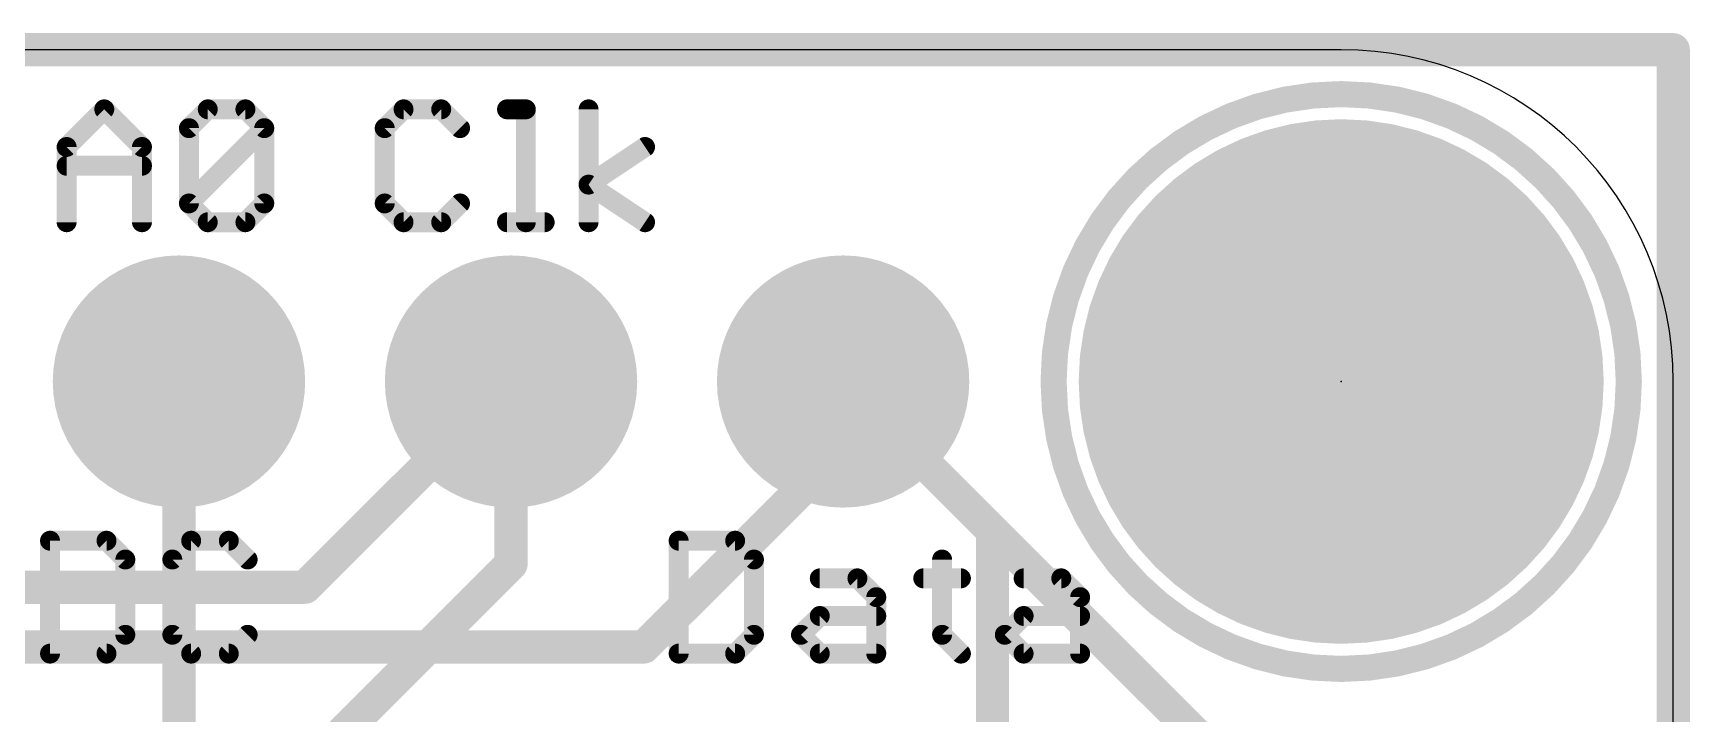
# Model space of a CAD drawing. Extents: x -0.1 to 30.6, y -5.2 to 35.7.
# Drawn here: x 17.93 to 30.61, y 30.48 to 35.69 of the extents above; entities that cross this region are included whole.
import ezdxf

# ---------------------------------------------------------------- set-up
doc = ezdxf.new("R2010")
doc.units = 0
for name, color, linetype in [('1', 12, 'CONTINUOUS'), ('16', 5, 'CONTINUOUS'), ('17', 110, 'CONTINUOUS'), ('20', 53, 'CONTINUOUS'), ('21', 40, 'CONTINUOUS'), ('23', 40, 'CONTINUOUS')]:
    doc.layers.add(name, color=color, linetype=linetype)

# ---------------------------------------------------------------- blocks, each defined once
blk = doc.blocks.new('ROUNDP')
at = {"const_width": 0.5}
blk.add_lwpolyline([(0, -0.25, 1), (0, 0.25, 1), (0, -0.25)], format="xyb", dxfattribs=at)

msp = doc.modelspace()

# ---------------------------------------------------------------- linework, layer by layer
at = {"layer": '1', "const_width": 0.254}
for points in [[(0, 35.56), (30.48, 35.56)], [(30.48, 35.56), (30.48, -5.08)], [(19.05, 33.02), (19.05, 28.0924)], [(21.59, 31.623), (21.59, 33.02)], [(25.273, 31.877), (24.13, 33.02)], [(25.273, 27.686), (25.273, 31.877)], [(19.939, 29.972), (21.59, 31.623)]]:
    msp.add_lwpolyline(points, dxfattribs=at)
at = {"layer": '1', "const_width": 0.127}
for points in [[(30.5435, 35.56, 1), (30.4165, 35.56)], [(30.48, 35.4965, 1), (30.48, 35.6235)], [(19.1135, 33.02, 1), (18.9865, 33.02)], [(21.6535, 33.02, 1), (21.5265, 33.02)], [(24.1749, 33.0649, 1), (24.0851, 32.9751)], [(25.3365, 31.877, 1), (25.2095, 31.877)], [(25.2281, 31.8321, 1), (25.3179, 31.9219)], [(21.5265, 31.623, 1), (21.6535, 31.623)], [(21.6349, 31.5781, 1), (21.5451, 31.6679)]]:
    msp.add_lwpolyline(points, format="xyb", dxfattribs=at)
at = {"layer": '16', "const_width": 0.254}
for points in [[(0, 35.56), (30.48, 35.56)], [(30.48, 35.56), (30.48, -5.08)], [(20.0152, 31.4452), (21.59, 33.02)], [(24.13, 33.02), (24.384, 32.766)], [(22.606, 30.988), (24.384, 32.766)], [(24.384, 32.766), (29.21, 27.94)], [(11.1136, 31.4452), (20.0152, 31.4452)], [(11.303, 30.988), (22.606, 30.988)]]:
    msp.add_lwpolyline(points, dxfattribs=at)
at = {"layer": '16', "const_width": 0.127}
for points in [[(30.5435, 35.56, 1), (30.4165, 35.56)], [(30.48, 35.4965, 1), (30.48, 35.6235)], [(21.6349, 32.9751, 1), (21.5451, 33.0649)], [(24.1749, 33.0649, 1), (24.0851, 32.9751)], [(24.4289, 32.8109, 1), (24.3391, 32.7211)], [(24.4289, 32.7211, 1), (24.3391, 32.8109)], [(24.3391, 32.7211, 1), (24.4289, 32.8109)], [(20.0152, 31.3817, 1), (20.0152, 31.5087)], [(19.9703, 31.4901, 1), (20.0601, 31.4003)], [(22.5611, 31.0329, 1), (22.6509, 30.9431)], [(22.606, 30.9245, 1), (22.606, 31.0515)]]:
    msp.add_lwpolyline(points, format="xyb", dxfattribs=at)
at = {"layer": '20'}
for p, q in [((27.94, 35.56), (2.54, 35.56)), ((30.48, -3.81), (30.48, 33.02))]:
    msp.add_line(p, q, dxfattribs=at)
msp.add_arc((27.94, 33.02), 2.54, 0, 90, dxfattribs=at)
at = {"layer": '21'}
for points, const_width in [([(27.94, 30.82, 1), (27.94, 35.22, 1), (27.94, 30.82)], 0.2), ([(18.5057, 35.1305, 1), (18.4519, 35.0766)], 0.0762), ([(18.5057, 35.0766, 1), (18.4519, 35.1305)], 0.0762), ([(19.2703, 35.1416, 1), (19.2703, 35.0654)], 0.0762), ([(19.2972, 35.0766, 1), (19.2433, 35.1305)], 0.0762), ([(19.5853, 35.1305, 1), (19.5314, 35.0766)], 0.0762), ([(19.5584, 35.0654, 1), (19.5584, 35.1416)], 0.0762), ([(20.7679, 35.1416, 1), (20.7679, 35.0654)], 0.0762), ([(20.7948, 35.0766, 1), (20.7409, 35.1305)], 0.0762), ([(21.0829, 35.1305, 1), (21.029, 35.0766)], 0.0762), ([(21.056, 35.0654, 1), (21.056, 35.1416)], 0.0762), ([(21.5593, 35.1416, 1), (21.5593, 35.0654)], 0.0762), ([(21.7415, 35.1035, 1), (21.6653, 35.1035)], 0.0762), ([(21.7034, 35.0654, 1), (21.7034, 35.1416)], 0.0762), ([(22.2211, 35.1035, 1), (22.1449, 35.1035)], 0.0762), ([(19.1643, 34.9595, 1), (19.0881, 34.9595)], 0.0762), ([(19.0993, 34.9864, 1), (19.1531, 34.9325)], 0.0762), ([(19.7405, 34.9595, 1), (19.6643, 34.9595)], 0.0762), ([(19.7294, 34.9325, 1), (19.6755, 34.9864)], 0.0762), ([(19.6755, 34.9325, 1), (19.7294, 34.9864)], 0.0762), ([(20.6619, 34.9595, 1), (20.5857, 34.9595)], 0.0762), ([(20.5969, 34.9864, 1), (20.6507, 34.9325)], 0.0762), ([(21.1731, 34.9325, 1), (21.227, 34.9864)], 0.0762), ([(18.1637, 34.8424, 1), (18.2176, 34.7885)], 0.0762), ([(18.2288, 34.8154, 1), (18.1526, 34.8154)], 0.0762), ([(18.805, 34.8154, 1), (18.7288, 34.8154)], 0.0762), ([(18.74, 34.7885, 1), (18.7938, 34.8424)], 0.0762), ([(22.6363, 34.7837, 1), (22.594, 34.8471)], 0.0762), ([(18.1907, 34.7095, 1), (18.1907, 34.6333)], 0.0762), ([(18.7669, 34.6333, 1), (18.7669, 34.7095)], 0.0762), ([(22.2041, 34.559, 1), (22.1619, 34.4956)], 0.0762), ([(22.1619, 34.559, 1), (22.2041, 34.4956)], 0.0762), ([(19.1531, 34.4102, 1), (19.0993, 34.3563)], 0.0762), ([(19.0993, 34.4102, 1), (19.1531, 34.3563)], 0.0762), ([(19.0881, 34.3833, 1), (19.1643, 34.3833)], 0.0762), ([(19.6643, 34.3833, 1), (19.7405, 34.3833)], 0.0762), ([(19.7294, 34.3563, 1), (19.6755, 34.4102)], 0.0762), ([(20.6507, 34.4102, 1), (20.5969, 34.3563)], 0.0762), ([(20.5857, 34.3833, 1), (20.6619, 34.3833)], 0.0762), ([(21.227, 34.3563, 1), (21.1731, 34.4102)], 0.0762), ([(18.1526, 34.2392, 1), (18.2288, 34.2392)], 0.0762), ([(18.7288, 34.2392, 1), (18.805, 34.2392)], 0.0762), ([(19.2703, 34.2773, 1), (19.2703, 34.2011)], 0.0762), ([(19.2433, 34.2123, 1), (19.2972, 34.2661)], 0.0762), ([(19.5314, 34.2661, 1), (19.5853, 34.2123)], 0.0762), ([(19.5584, 34.2011, 1), (19.5584, 34.2773)], 0.0762), ([(20.7679, 34.2773, 1), (20.7679, 34.2011)], 0.0762), ([(20.7409, 34.2123, 1), (20.7948, 34.2661)], 0.0762), ([(21.029, 34.2661, 1), (21.0829, 34.2123)], 0.0762), ([(21.056, 34.2011, 1), (21.056, 34.2773)], 0.0762), ([(21.5593, 34.2773, 1), (21.5593, 34.2011)], 0.0762), ([(21.6653, 34.2392, 1), (21.7415, 34.2392)], 0.0762), ([(21.8474, 34.2011, 1), (21.8474, 34.2773)], 0.0762), ([(22.1449, 34.2392, 1), (22.2211, 34.2392)], 0.0762), ([(22.594, 34.2075, 1), (22.6363, 34.2709)], 0.0762), ([(18.1018, 31.8015, 1), (18.0256, 31.8015)], 0.0762), ([(18.0637, 31.8396, 1), (18.0637, 31.7634)], 0.0762), ([(18.5228, 31.8285, 1), (18.4689, 31.7746)], 0.0762), ([(18.4959, 31.7634, 1), (18.4959, 31.8396)], 0.0762), ([(19.1433, 31.8396, 1), (19.1433, 31.7634)], 0.0762), ([(19.1702, 31.7746, 1), (19.1163, 31.8285)], 0.0762), ([(19.4583, 31.8285, 1), (19.4044, 31.7746)], 0.0762), ([(19.4314, 31.7634, 1), (19.4314, 31.8396)], 0.0762), ([(22.9102, 31.8015, 1), (22.834, 31.8015)], 0.0762), ([(22.8721, 31.8396, 1), (22.8721, 31.7634)], 0.0762), ([(23.3312, 31.8285, 1), (23.2773, 31.7746)], 0.0762), ([(23.3042, 31.7634, 1), (23.3042, 31.8396)], 0.0762), ([(18.678, 31.6575, 1), (18.6018, 31.6575)], 0.0762), ([(18.613, 31.6305, 1), (18.6668, 31.6844)], 0.0762), ([(19.0373, 31.6575, 1), (18.9611, 31.6575)], 0.0762), ([(18.9723, 31.6844, 1), (19.0261, 31.6305)], 0.0762), ([(19.5485, 31.6305, 1), (19.6024, 31.6844)], 0.0762), ([(23.4864, 31.6575, 1), (23.4102, 31.6575)], 0.0762), ([(23.4214, 31.6305, 1), (23.4752, 31.6844)], 0.0762), ([(24.9253, 31.6575, 1), (24.8491, 31.6575)], 0.0762), ([(23.9517, 31.5515, 1), (23.9517, 31.4753)], 0.0762), ([(24.2667, 31.5404, 1), (24.2128, 31.4865)], 0.0762), ([(24.2398, 31.4753, 1), (24.2398, 31.5515)], 0.0762), ([(24.7431, 31.5515, 1), (24.7431, 31.4753)], 0.0762), ([(25.0312, 31.4753, 1), (25.0312, 31.5515)], 0.0762), ([(25.5109, 31.5515, 1), (25.5109, 31.4753)], 0.0762), ([(25.8259, 31.5404, 1), (25.772, 31.4865)], 0.0762), ([(25.799, 31.4753, 1), (25.799, 31.5515)], 0.0762), ([(24.4219, 31.3694, 1), (24.3457, 31.3694)], 0.0762), ([(24.3569, 31.3424, 1), (24.4108, 31.3963)], 0.0762), ([(25.9811, 31.3694, 1), (25.9049, 31.3694)], 0.0762), ([(25.9161, 31.3424, 1), (25.97, 31.3963)], 0.0762), ([(23.9517, 31.2634, 1), (23.9517, 31.1872)], 0.0762), ([(23.9786, 31.1984, 1), (23.9247, 31.2523)], 0.0762), ([(24.3838, 31.1872, 1), (24.3838, 31.2634)], 0.0762), ([(25.5109, 31.2634, 1), (25.5109, 31.1872)], 0.0762), ([(25.5378, 31.1984, 1), (25.4839, 31.2523)], 0.0762), ([(25.943, 31.1872, 1), (25.943, 31.2634)], 0.0762), ([(18.6018, 31.0813, 1), (18.678, 31.0813)], 0.0762), ([(18.6668, 31.0543, 1), (18.613, 31.1082)], 0.0762), ([(19.0261, 31.1082, 1), (18.9723, 31.0543)], 0.0762), ([(18.9611, 31.0813, 1), (19.0373, 31.0813)], 0.0762), ([(19.6024, 31.0543, 1), (19.5485, 31.1082)], 0.0762), ([(23.4102, 31.0813, 1), (23.4864, 31.0813)], 0.0762), ([(23.4752, 31.0543, 1), (23.4214, 31.1082)], 0.0762), ([(23.8345, 31.1082, 1), (23.7807, 31.0543)], 0.0762), ([(23.7807, 31.1082, 1), (23.8345, 31.0543)], 0.0762), ([(24.9141, 31.1082, 1), (24.8602, 31.0543)], 0.0762), ([(24.8491, 31.0813, 1), (24.9253, 31.0813)], 0.0762), ([(25.3937, 31.1082, 1), (25.3399, 31.0543)], 0.0762), ([(25.3399, 31.1082, 1), (25.3937, 31.0543)], 0.0762), ([(18.0637, 30.9753, 1), (18.0637, 30.8991)], 0.0762), ([(18.0256, 30.9372, 1), (18.1018, 30.9372)], 0.0762), ([(18.4689, 30.9641, 1), (18.5228, 30.9103)], 0.0762), ([(18.4959, 30.8991, 1), (18.4959, 30.9753)], 0.0762), ([(19.1433, 30.9753, 1), (19.1433, 30.8991)], 0.0762), ([(19.1163, 30.9103, 1), (19.1702, 30.9641)], 0.0762), ([(19.4044, 30.9641, 1), (19.4583, 30.9103)], 0.0762), ([(19.4314, 30.8991, 1), (19.4314, 30.9753)], 0.0762), ([(22.8721, 30.9753, 1), (22.8721, 30.8991)], 0.0762), ([(22.834, 30.9372, 1), (22.9102, 30.9372)], 0.0762), ([(23.2773, 30.9641, 1), (23.3312, 30.9103)], 0.0762), ([(23.3042, 30.8991, 1), (23.3042, 30.9753)], 0.0762), ([(23.9517, 30.9753, 1), (23.9517, 30.8991)], 0.0762), ([(23.9247, 30.9103, 1), (23.9786, 30.9641)], 0.0762), ([(24.3457, 30.9372, 1), (24.4219, 30.9372)], 0.0762), ([(24.3838, 30.8991, 1), (24.3838, 30.9753)], 0.0762), ([(25.0043, 30.9103, 1), (25.0582, 30.9641)], 0.0762), ([(25.5109, 30.9753, 1), (25.5109, 30.8991)], 0.0762), ([(25.4839, 30.9103, 1), (25.5378, 30.9641)], 0.0762), ([(25.9049, 30.9372, 1), (25.9811, 30.9372)], 0.0762), ([(25.943, 30.8991, 1), (25.943, 30.9753)], 0.0762)]:
    msp.add_lwpolyline(points, format="xyb", dxfattribs=dict(at, const_width=const_width))
at = {"layer": '21', "const_width": 0.1524}
for points in [[(18.1907, 34.8154), (18.4788, 35.1035)], [(18.4788, 35.1035), (18.7669, 34.8154)], [(19.1262, 34.9595), (19.2703, 35.1035)], [(19.2703, 35.1035), (19.5584, 35.1035)], [(19.5584, 35.1035), (19.7024, 34.9595)], [(20.7679, 35.1035), (20.6238, 34.9595)], [(21.056, 35.1035), (20.7679, 35.1035)], [(21.2, 34.9595), (21.056, 35.1035)], [(21.5593, 35.1035), (21.7034, 35.1035)], [(21.7034, 35.1035), (21.7034, 34.2392)], [(22.183, 34.2392), (22.183, 35.1035)], [(19.1262, 34.3833), (19.1262, 34.9595)], [(19.1262, 34.3833), (19.7024, 34.9595)], [(19.7024, 34.9595), (19.7024, 34.3833)], [(20.6238, 34.9595), (20.6238, 34.3833)], [(18.1907, 34.2392), (18.1907, 34.8154)], [(18.7669, 34.8154), (18.7669, 34.2392)], [(22.183, 34.5273), (22.6152, 34.8154)], [(18.1907, 34.6714), (18.7669, 34.6714)], [(22.6152, 34.2392), (22.183, 34.5273)], [(19.2703, 34.2392), (19.1262, 34.3833)], [(19.7024, 34.3833), (19.5584, 34.2392)], [(20.6238, 34.3833), (20.7679, 34.2392)], [(21.056, 34.2392), (21.2, 34.3833)], [(19.5584, 34.2392), (19.2703, 34.2392)], [(20.7679, 34.2392), (21.056, 34.2392)], [(21.5593, 34.2392), (21.8474, 34.2392)], [(18.0637, 31.8015), (18.0637, 30.9372)], [(18.4959, 31.8015), (18.0637, 31.8015)], [(18.6399, 31.6575), (18.4959, 31.8015)], [(19.1433, 31.8015), (18.9992, 31.6575)], [(19.4314, 31.8015), (19.1433, 31.8015)], [(19.5754, 31.6575), (19.4314, 31.8015)], [(22.8721, 31.8015), (22.8721, 30.9372)], [(23.3042, 31.8015), (22.8721, 31.8015)], [(23.4483, 31.6575), (23.3042, 31.8015)], [(18.6399, 31.0813), (18.6399, 31.6575)], [(18.9992, 31.6575), (18.9992, 31.0813)], [(23.4483, 31.0813), (23.4483, 31.6575)], [(24.8872, 31.6575), (24.8872, 31.0813)], [(23.9517, 31.5134), (24.2398, 31.5134)], [(24.2398, 31.5134), (24.3838, 31.3694)], [(24.7431, 31.5134), (25.0312, 31.5134)], [(25.5109, 31.5134), (25.799, 31.5134)], [(25.799, 31.5134), (25.943, 31.3694)], [(24.3838, 31.3694), (24.3838, 30.9372)], [(25.943, 31.3694), (25.943, 30.9372)], [(23.8076, 31.0813), (23.9517, 31.2253)], [(23.9517, 31.2253), (24.3838, 31.2253)], [(25.3668, 31.0813), (25.5109, 31.2253)], [(25.5109, 31.2253), (25.943, 31.2253)], [(18.4959, 30.9372), (18.6399, 31.0813)], [(18.9992, 31.0813), (19.1433, 30.9372)], [(19.4314, 30.9372), (19.5754, 31.0813)], [(23.3042, 30.9372), (23.4483, 31.0813)], [(23.9517, 30.9372), (23.8076, 31.0813)], [(24.8872, 31.0813), (25.0312, 30.9372)], [(25.5109, 30.9372), (25.3668, 31.0813)], [(18.0637, 30.9372), (18.4959, 30.9372)], [(19.1433, 30.9372), (19.4314, 30.9372)], [(22.8721, 30.9372), (23.3042, 30.9372)], [(24.3838, 30.9372), (23.9517, 30.9372)], [(25.943, 30.9372), (25.5109, 30.9372)]]:
    msp.add_lwpolyline(points, dxfattribs=at)
at = {"layer": '23'}
msp.add_point((27.94, 33.02), dxfattribs=at)

# ---------------------------------------------------------------- block references
at = {"layer": '17', "xscale": 4.016, "yscale": 4.016}
msp.add_blockref('ROUNDP', (27.94, 33.02), dxfattribs=at)
msp.add_blockref('ROUNDP', (27.94, 33.02), dxfattribs=at)
at = {"layer": '17', "xscale": 1.9304, "yscale": 1.9304, "rotation": 270}
for p in [(19.05, 33.02), (19.05, 33.02), (21.59, 33.02), (21.59, 33.02), (24.13, 33.02), (24.13, 33.02)]:
    msp.add_blockref('ROUNDP', p, dxfattribs=at)

doc.saveas('drawing.dxf')
